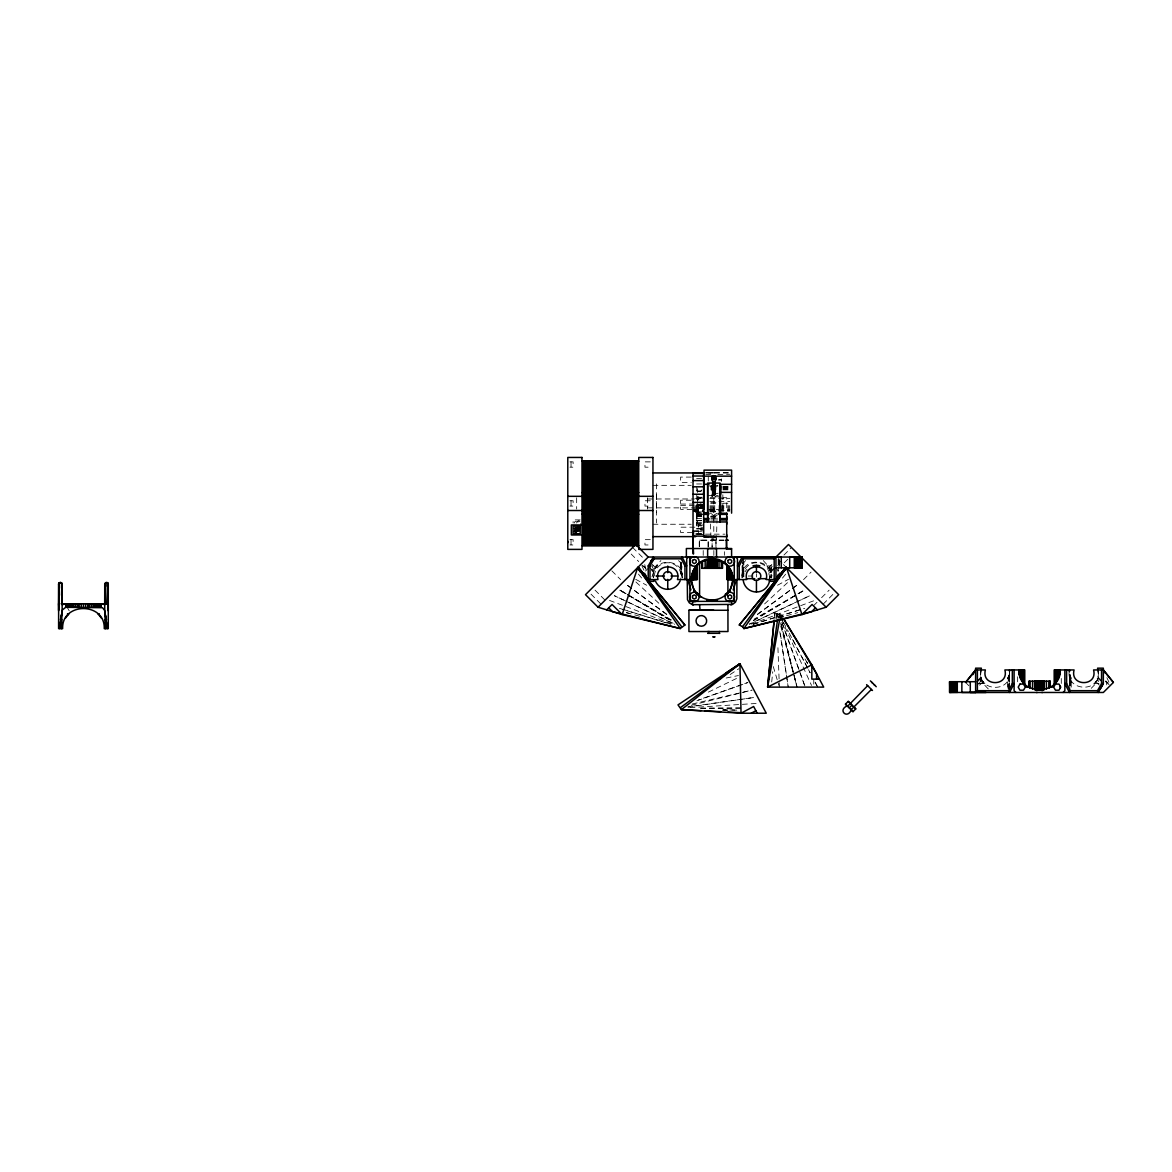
<?xml version="1.0" encoding="UTF-8"?>
<svg xmlns="http://www.w3.org/2000/svg" width="1172" height="1172" viewBox="0 0 1172 1172"><rect width="100%" height="100%" fill="white"/><g stroke="black" fill="none" stroke-linecap="round" stroke-linejoin="round"><path stroke-width="0.75" stroke-dasharray="5 3.75" d="M693.033 510.098L696.769 509.38M696.769 499.638L696.754 487.113M697.648 491.288L700.666 491.405L703.683 487.742M698.365 533.905L698.365 534.798L698.365 524.206L701.911 524.221M698.365 527.019L698.365 524.397M708.093 546.811L708.108 538.344M708.269 546.826L708.269 538.344M710.422 524.016L711.14 540.189M712.093 548.511L712.107 538.344L712.107 546.826M713.792 540.189L713.792 515.167L710.422 513.219M715.946 546.826L715.946 538.344L716.092 548.511M742.169 565.886L742.066 577.825L743.414 572.039L743.429 558.81M980.378 681.694L980.378 671.615L980.378 681.694L983.337 681.694M1008.14 689.048L1008.14 677.46L1009.473 671.878M1009.473 682.148L1009.473 671.82M1069.831 688.902L1069.567 673.021M653.361 577.796C650.65 555.865 686.968 558.033 682.104 579.569M742.066 576.023C741.349 556.334 773.769 558.326 770.795 577.796M770.737 577.43L770.795 576.023M1009.502 673.49C1010.308 692.945 978.107 691.363 980.832 672.083M1098.193 671.717C1100.918 693.648 1064.586 691.48 1069.45 669.945M775.981 619.065L776.289 613.571M776.421 617.336L776.655 613.688L776.86 619.065M774.853 613.132L774.326 618.538L774.853 613.132L780.64 613.894L782.53 616.985L780.64 613.894L780.01 617.468M771.703 681.987L772.758 671.717M651.969 576.873L655.309 566.691L660.891 560.582M712.019 490.951L713.792 489.295L715.565 490.951M742.169 576.492L742.316 565.578M580.008 521.467C572.185 523.635 584.52 515.827 580.008 526.169M712.019 496.562L713.792 495.419L715.565 496.562M777.871 571.247L779.409 564.596M1098.677 677.035L1095.805 683.598L1090.663 688.916M742.858 573.489L743.839 571.189L743.839 562.355M1007.715 687.158L1007.715 678.31L1008.696 676.024M743.414 572.039L743.839 571.189M1007.715 678.31L1008.14 677.46M656.496 494.555L656.496 512.296M769.755 570.647L772.831 565.212M978.737 684.302L981.799 678.866M655.793 568.039L656.628 566.896M1094.941 682.602L1095.776 681.474M782.471 578.089L785.723 574.09M742.521 563.776L745.612 560.582M645.479 571.072L648.849 567.702L653.786 572.639M768.319 567.966L771.952 564.333M783.98 555.03L791.496 547.5M770.385 572.639L774.091 568.933M777.578 565.446L779.834 563.19M784.229 562.809L790.499 556.539M803.538 579.613L811.068 572.082M813.441 605.836L817.968 601.324M821.601 597.676L829.131 590.146M823.11 604.195L833.146 594.16M977.477 680.566L981.184 676.874M979.602 685.181L983.235 681.547M764.583 603.932L788.229 581.986M576.683 523.078C578.47 521.042 573.02 521.042 574.793 523.078M775.058 567.438L770.033 571.409M977.8 681.122L981.535 678.09M757.639 614.436L798.147 584.286L757.346 614.289M730.156 674.545L738.726 668.787M717.176 515.182L713.792 517.394L710.422 515.182M753.552 620.618L804.197 590.205M753.362 620.369L804.182 590.19L754.211 619.065M777.519 585.238L788.522 579.29M708.371 692.125L739.005 677.255M749.523 624.251L809.823 595.713L749.348 624.017M713.792 515.167L717.176 513.233L716.444 540.189M751.53 624.134L814.657 600.43M696.959 700.768L747.897 682.514L698.424 699.918M753.42 624.324L804.768 608.312M753.288 624.163L801.311 609.337M783.76 616.516L776.714 618.45L797.839 612.604M718.231 493.178L713.792 494.335L710.833 493.558M710.833 516.222L713.792 515.475L718.231 516.588M691.216 705.31L751.999 690.118M692.271 703.991L751.985 690.103M726.186 678.017L738.448 675.541M688.023 707.17L754.036 697.472L687.935 706.892M689.986 707.639L759.09 703.288M700.695 708.327L743.737 708.064M699.596 546.577L699.596 540.189L723.915 540.189M700.636 708.152L743.707 708.005M708.269 485.911L718.011 485.882L710.481 485.897M712.517 540.189L715.081 540.189M569.973 461.871L573.123 461.871L573.123 467.188L569.973 467.188M650.284 461.871L644.966 461.871L644.966 467.188L650.284 467.188M705.764 472.653L729.878 472.653M705.764 473.005L729.878 473.005M705.764 474.426L710.921 474.426M717.821 474.426L729.878 474.264M691.26 477.092L680.624 477.092L680.624 482.41L691.26 482.41M696.593 478.41L701.911 478.41M718.583 479.363L721.425 479.363M718.583 480.139L721.425 480.139M696.593 483.977L701.911 483.977M652.951 485.34L691.216 485.34M710.921 486.19L717.821 485.984M710.921 486.468L721.263 486.468M722.978 486.468L729.878 486.468M710.921 486.834L721.263 486.834M722.978 486.834L729.878 486.834M710.921 487.274L721.263 487.274M722.978 487.274L729.878 487.274M710.921 487.801L721.263 487.801M722.978 487.801L729.878 487.801M710.921 488.416L721.263 488.416M722.978 488.416L729.878 488.416M710.921 489.09L721.263 489.09M722.978 489.09L729.878 489.09M710.921 489.852L721.263 489.852M722.978 489.852L729.878 489.852M696.593 490.951L701.911 490.951M707.58 495.434L718.231 495.434M720.531 496.767L715.565 496.767L715.565 485.721M698.365 497.25L701.911 497.25M697.472 497.719L701.501 497.778M710.276 497.719L721.263 497.719M723.08 497.719L726.743 497.719L726.743 511.49M698.365 498.1L703.683 498.1M695.377 498.32L702.629 498.32M709.866 498.32L729.848 498.32M647.618 498.979L694.571 498.979M691.26 500.224L680.624 500.224L680.624 509.38L694.806 509.38M569.973 500.766L573.123 500.766L573.123 506.084L569.973 506.084M650.284 500.766L644.966 500.766L644.966 506.084L650.284 506.084M709.866 501.601L717.118 501.601M718.919 501.601L729.79 501.601M710.862 502.744L717.938 502.744M710.657 503.228L721.132 503.228M722.875 503.228L729.848 503.228M680.624 504.063L694.806 504.063M698.365 504.37L701.911 504.37M700.841 504.707L703.683 504.707M700.841 504.883L703.683 504.883M700.841 505.103L703.683 505.103M680.624 505.528L694.806 505.528M698.365 505.689L701.911 505.689M695.362 505.879L702.614 505.879M709.866 505.879L717.103 505.879M718.919 505.879L729.79 505.879M700.841 506.319L703.683 506.319M693.56 506.89L702.614 506.89M709.866 506.89L717.103 506.89M718.919 506.89L729.79 506.89M698.365 507.08L703.683 507.11M698.365 507.652L703.683 507.652M647.618 507.857L702.629 507.886M709.866 507.886L717.103 507.886M718.919 507.886L729.79 507.886M698.365 508.428L703.683 508.428M698.365 508.575L701.911 508.575M693.575 508.882L703.683 508.736M709.88 508.882L717.118 508.882M718.919 508.882L729.79 508.882M707.58 509.586L718.231 509.586M693.56 509.849L702.614 509.849M709.866 509.849L730.024 509.688M693.59 510.303L702.629 510.303M709.88 510.303L717.118 510.303M718.919 510.303L729.79 510.303M693.59 510.743L702.629 510.743M709.88 510.743L717.118 510.743M718.919 510.743L729.79 510.743M693.59 511.109L702.643 511.109M709.88 511.109L729.848 511.109M693.59 511.388L702.643 511.563M709.88 511.388L717.118 511.563M710.657 511.622L717.645 511.622M697.472 511.871L701.911 511.988M710.276 511.871L717.601 511.871M695.245 512.252L701.999 512.252M696.593 513.292L702.175 513.219M702.175 514.142L697.648 514.142L703.683 514.303M696.593 514.684L701.911 514.684M696.593 514.977L701.911 514.977M696.593 515.343L701.911 515.343M696.593 516.427L702.175 516.442M701.501 516.588L698.365 516.588L698.365 503.037M696.593 518.449L703.683 518.258M710.935 518.551L718.187 518.551M580.213 519.914L573.123 519.914L573.123 523.049M710.774 519.987L717.85 519.987M696.593 520.573L701.911 520.573M696.593 520.734L701.911 520.734M696.593 522.785L701.911 522.785M696.593 523.225L701.911 523.225M652.951 524.25L691.216 524.25M698.365 525.071L703.683 525.071M696.593 525.862L701.911 525.862M694.806 527.195L680.624 527.195L680.624 532.498L694.806 532.498M703.683 527.84L700.841 527.84L700.841 531.854L703.683 531.854M700.841 528.235L703.683 528.235M696.593 528.572L701.911 528.572M696.593 528.997L701.911 528.997M700.841 529.451L703.683 529.451M700.841 530.242L703.683 530.242M693.033 530.755L698.365 530.755M696.593 531.312L701.911 531.312M693.033 531.414L698.365 531.414M696.593 533.568L701.911 533.568M695.26 534.022L701.999 534.022M698.365 534.168L701.911 534.168M705.456 534.168L724.941 534.168M696.593 534.388L701.911 534.388M698.365 534.622L703.683 534.622M569.973 539.647L573.123 539.647L573.123 544.965L569.973 544.965M650.284 539.647L644.966 539.647L644.966 544.965L650.284 544.965M724.076 540.189L699.245 540.189L699.245 546.855M648.219 565.915L657.521 565.915M766.635 565.915L774.399 565.915M753.113 576.023L743.121 576.023A13.302 13.302 0 0 1 759.031 562.97A13.302 13.302 0 0 1 768.729 581.107M1094.033 683.598L1101.783 683.598M712.107 485.897L715.946 485.911M710.774 516.456L717.85 516.456M710.774 517.262L717.85 517.262M701.559 540.189L699.596 540.189M723.036 709.763L737.657 710.173L723.021 709.69M722.421 710.261L729.614 710.554M626.331 612.604L642.212 616.941M626.302 612.648L629.833 613.615M622.859 609.337L670.867 624.163M619.387 608.312L670.75 624.324M609.513 600.43L672.64 624.134M673.182 623.255L614.362 595.698L674.647 624.251M635.649 579.29L646.651 585.238M670.794 620.369L619.973 590.19L671.512 619.973M619.973 590.19L670.823 620.325M619.973 590.205L670.604 620.618M666.824 614.289L626.038 584.271L666.516 614.436M1097.417 678.09L1101.153 681.122M649.171 567.38L654.137 571.409M635.927 581.986L659.587 603.932M1105.855 680.932L1108.111 683.188M1105.577 681.196L1110.089 685.708M1097.768 676.874L1101.475 680.566M1095.717 681.547L1099.351 685.181M965.582 682.441L968.863 685.708M778.457 559.542L782.222 563.307M783.467 564.567L785.987 567.072M775.322 567.702L778.691 571.072M699.069 499.873L698.19 499.58M652.218 564.333L655.837 567.966M632.66 547.5L642.696 557.535M643.721 566.047L645.977 568.303M631.166 554.034L638.681 561.549M642.329 565.197L645.713 568.581M611.843 570.837L620.618 579.613M595.039 590.146L605.074 600.181M591.025 594.16L601.06 604.195M988.289 688.916L983.147 683.598L980.026 676.156M763.265 560.582L768.861 566.691L772.07 575.994M678.559 560.582L681.635 563.776M638.432 574.09L641.699 578.089M983.176 681.474L984.026 682.602M767.543 566.896L768.378 568.039M781.387 617.161L779.57 614.055L781.328 617.234M67.463 607.799L69.251 610.876M781.197 617.263L779.38 614.084L781.05 617.263M1097.153 678.866L1098.677 681.577M652.115 566.559L654.416 570.647M778.823 614.172L805.237 687.114L779.146 614.113L782.5 620.471M783.336 622.054L788.36 631.576M789.21 633.158L791.715 637.92M792.55 639.516L807.654 668.069M808.49 669.666L810.16 672.831L792.712 639.487M1106.881 677.665L1109.005 682.294M641.846 565.666L643.97 570.295M779.146 614.113L780.655 617.439M781.402 619.094L811.537 685.459M682.104 577.825L680.331 571.189L680.331 562.355M773.271 666.575L778.882 685.4M681.298 573.489L681.723 574.969L681.738 565.988L681.723 574.969L681.665 565.886M778.442 617.439L777.505 613.952L778.032 617.527M780.757 626.156L797.033 687.114L780.992 622.845M781.05 624.647L797.033 687.114M780.655 622.903L796.579 685.386M1106.031 681.591L1106.808 684.917M644.761 564.596L645.918 569.592M777.065 613.82L777.607 617.395M779.79 631.693L788.214 687.114L780.127 631.796M1098.12 672.083L1098.193 673.49M653.361 576.023L653.434 577.43M777.93 647.72L779.395 687.114M1069.831 685.312L1069.831 674.545L1070.373 685.298M1009.488 671.673L1009.488 682.045M779.146 566.017L779.146 558.839L779.146 567.805M697.648 511.519L697.648 518.258L697.648 504.766M696.769 506.553L696.769 509.908M696.769 514.977L696.769 525.173L696.769 503.389M1071.237 687.158L1071.237 678.31L1069.846 674.545L1070.007 685.517M1070.9 677.65L1070.9 685.796M1070.607 676.947L1070.607 685.547M1070.168 675.702L1070.168 685.693M1061.29 678.471L1061.29 683.598M1017.662 676.771L1017.662 681.899M1009.385 688.931L1009.385 673.021L1009.253 685.62M1009.048 674.75L1009.048 688.931M1008.799 675.643L1008.799 689.019M1008.491 676.537L1008.491 685.386M980.759 671.717L980.759 673.49M813.764 679.13L813.764 685.517M779.028 558.839L779.028 567.805M778.706 558.839L778.706 567.805M778.208 558.839L778.208 567.805M756.438 573.694L756.438 577.02M743.063 562.355L743.063 572.962M742.755 558.81L742.755 573.855M742.506 565.9L742.506 574.749M724.369 551.719L724.369 555.264M722.846 494.745L722.846 511.021M721.425 478.865L721.425 481.37M715.33 481.194L715.506 496.254M715.052 481.326L715.052 495.741M714.686 481.428L714.686 495.566M714.261 481.487L714.261 495.463M713.851 550.503L713.851 555.411M713.792 481.516L713.792 515.475M713.338 481.487L713.338 495.463M712.913 481.428L712.913 495.566M712.547 481.326L712.547 495.741M712.254 481.194L712.254 495.976M712.078 485.428L712.019 496.767M708.269 476.096L708.269 481.018M703.215 550.503L703.215 555.411M700.841 502.48L700.841 508.736M699.069 504.341L698.19 507.857L698.19 503.418M698.365 496.606L698.365 499.858M697.648 498.027L697.648 501.279M697.472 488.68L697.472 492.533M697.472 496.327L697.472 501.177M697.472 503.33L697.472 524.25M681.386 565.475L681.547 574.353M681.196 562.413L681.196 573.196M680.947 562.252L680.947 572.551M680.654 562.077L680.654 571.863M656.496 483.904L656.496 522.932M647.618 497.778L647.618 509.073M576.668 497.778L576.668 509.073M571.028 461.871L571.028 467.188M571.028 500.766L571.028 506.084M571.028 539.647L571.028 544.965M654.445 576.023A13.302 13.302 0 0 1 670.34 562.97A13.302 13.302 0 0 1 680.038 581.107M743.238 576.946A13.302 13.302 0 0 1 744.147 573.591M744.909 572.039A13.302 13.302 0 0 1 747.018 569.27M768.729 573.591A13.302 13.302 0 0 1 769.74 578.675M708.269 472.829L715.946 472.829L708.269 472.887M771.191 567.805L771.191 577.884L771.191 567.805L768.217 567.805L771.191 567.805M981.447 677.885L977.785 681.064L981.447 677.885M984.919 683.598L977.17 683.598L984.919 683.598M654.064 571.628L651.588 569.533L654.064 571.628M807.508 663.308L804.783 658.532L807.552 663.293M817.704 687.114L814.35 680.771L817.704 687.114"/><path stroke-width="1.5" d="M693.033 543.911L693.575 531.312M693.033 553.843L693.033 531.282M693.575 553.843L693.033 543.193M693.868 579.569L693.868 570.061C702.673 551.587 733.555 559.103 732.866 579.569M703.683 514.142L703.683 511.519M703.683 494.438L703.683 481.853M703.683 481.003L703.683 472.946L652.951 472.946M710.54 568.303L710.54 559.366M714.114 568.303L713.631 559.366L713.631 568.303M716.781 568.303L716.502 559.777L716.502 568.303M726.391 548.525L726.713 534.798M726.713 524.221L726.713 516.471M726.713 514.142L726.713 513.233L718.773 513.219M732.485 579.569L732.002 574.06L732.002 579.569M794.264 567.805L794.264 557.037M795.099 567.805L795.099 557.037M795.92 567.805L795.92 557.037M796.711 567.805L796.711 557.037M797.473 567.805L797.473 557.037M798.191 567.805L798.191 557.037M798.865 567.805L798.865 557.037M799.494 567.805L799.494 557.037M800.066 557.037L800.066 567.805L802.014 567.805L775.117 567.805M800.564 567.805L800.564 557.037M801.003 567.805L801.003 557.037M801.355 567.805L801.355 557.037M801.648 567.805L801.648 557.037M801.853 567.805L801.853 557.037L802.014 567.805M949.584 681.694L949.716 692.462L949.584 681.694L975.617 681.694M949.584 692.462L949.921 681.694M950.199 692.462L950.199 681.694M950.565 692.462L950.565 681.694M950.99 692.462L950.99 681.694M951.503 692.462L951.503 681.694M952.06 692.462L952.06 681.694M952.689 692.462L952.689 681.694M953.363 692.462L953.363 681.694M954.081 692.462L954.096 681.694M954.858 692.462L954.858 681.694M955.649 692.462L955.649 681.694M956.469 692.462L956.469 681.694M957.29 692.462L957.304 681.694M1060.264 669.945C1061.173 696.139 1017.56 696.08 1019.069 669.945M1035.052 681.196L1035.052 689.722L1034.788 681.196M1037.44 690.118L1037.44 681.196M1041.014 681.196L1040.516 690.176L1040.516 681.196M949.921 692.462L1103.335 692.476L1113.4 682.412L1103.335 669.945L1093.579 669.945C1097.93 686.821 1069.728 686.821 1074.065 669.945L1054.17 669.945L1054.185 684.126L1057.686 679.438L1057.686 669.945M58.6 610.876L58.659 583.803L60.373 582.484L62.145 584.257L62.145 610.876L59.494 628.617L62.35 609.997L65.691 607.33L102.477 607.697L104.645 610.422L107.385 628.617L104.718 610.876L104.718 584.257L106.96 582.543L108.278 584.257L108.278 628.617L104.249 628.617C105.26 601.881 61.618 601.881 62.629 628.617L58.6 628.617L58.659 583.803M104.791 583.803L104.718 603.77L104.909 588.476M694.747 579.569L694.762 568.537L697.369 565.387L697.384 579.569L677.489 579.569C681.84 562.692 653.624 562.692 657.975 579.569L648.219 579.569L638.183 567.072L645.977 576.8M1056.792 680.976L1056.822 669.945M1009.502 669.945L1009.517 671.483M720.531 494.657L720.546 493.06M108.278 610.876L108.205 583.803M1069.435 671.483L1069.45 669.945L1069.45 671.673M58.659 609.953L58.834 583.378L59.157 593.574M61.53 588.197L61.633 583.011M107.238 586.234L107.385 582.733L107.385 603.77L107.751 583.011M61.53 595.273L61.911 583.378L62.145 603.77L62.087 583.803M107.385 603.77L108.029 583.378L108.205 609.953M691.29 579.569L692.169 574.06L694.776 568.537M774.15 620.34L767.631 687.114L823.696 687.114L811.83 664.846L783.482 618.523M774.135 620.325L767.631 687.114L811.83 664.846L811.83 679.13L819.433 679.13M108.029 609.03L108.278 603.77L61.266 603.77M777.607 619.563L767.631 687.114L779.688 619.241M567.849 541.42L567.849 542.665M712.019 476.696C713.689 473.708 717.865 477.429 715.565 480.315M715.565 478.865L713.792 479.949L712.019 478.865M981.037 670.692L981.374 668.172L975.617 668.172L975.617 692.462L970.284 692.462L970.284 681.694M101.173 607.33L101.173 603.77L108.278 603.77L107.736 608.151M733.189 589.882L736.382 580.096M58.849 609.03L58.6 603.77L59.494 603.77M730.112 590.512L732.896 580.096L736.924 580.096L736.851 598.76L735.459 602.159L732.544 604.4L692.505 604.693L689.326 602.862L687.495 599.668L687.246 580.096L691.275 580.096L694.058 590.512L700.241 597.017M728.75 567.688L726.801 565.387L726.787 579.569L746.681 579.569C742.33 562.692 770.531 562.692 766.195 579.569L775.952 579.569L778.076 574.939M692.769 579.569L692.857 572.141L693.868 570.061M1057.686 679.438L1058.712 677.372L1058.712 669.945M681.254 558.81L682.104 557.037L686.719 565.915L684.946 565.915L681.254 558.81L654.079 558.81L651.28 560.582L654.079 558.81L653.331 557.037L648.219 565.915L648.219 581.341L653.976 581.341L653.976 580.184M1070.314 690.689L1069.45 692.476L1064.85 683.598L1066.623 683.598L1070.314 690.689L1097.475 690.689L1101.563 683.584L1101.563 669.945M739.224 565.915L742.916 558.81L742.066 557.037L737.452 565.915L739.224 565.915L739.224 579.569M1012.33 683.598L1014.102 683.598L1009.502 692.476L1008.638 690.689L1012.33 683.598L1012.33 669.945M784.83 570.486L786.485 567.57L801.985 614.582L826.128 607.213L838.669 594.673L788.492 544.497L774.179 558.81L742.916 558.81M649.991 579.569L649.991 565.915L654.079 558.81M1100.274 688.916L1103.335 683.598L1103.335 668.172L1097.578 668.172L1097.915 670.692M826.128 607.213L785.987 567.072L775.952 579.569L779.644 573.24M972.848 674.676L975.617 669.945L985.374 669.945C981.023 686.821 1009.224 686.821 1004.887 669.945L1024.768 669.945L1024.768 684.126L1022.804 681.826M648.219 580.272L684.902 624.998L680.273 628.558L622.171 614.582L598.042 607.213L585.502 594.673L635.678 544.497L648.219 557.037L793.415 557.037M1055.562 682.617L1056.148 681.826L1054.185 684.126M817.455 609.85L812.079 604.488L801.985 614.582L743.898 628.558L742.55 626.712L786.485 567.57L775.952 580.272M726.801 594.819L728.149 593.047M65.412 618.201L68.723 613.894M775.952 579.569L785.987 567.072M742.55 626.712L739.268 624.998L774.795 581.678M739.268 624.998L786.485 567.57L743.898 628.558L811.683 611.623L815.448 607.843M851.37 709.529C847.503 720.15 836.998 709.661 847.605 705.764M867.661 685.693L847.605 706.277M871.426 689.444L851.121 709.778M598.042 607.213L648.219 557.037M606.715 609.85L612.077 604.488L622.171 614.582L637.685 567.57L646.109 577.737M688.491 557.037L686.719 558.81L686.719 579.569M848.235 701.383L855.765 708.899L852.996 711.668L845.466 704.138L848.235 701.383L850.667 703.815M849.231 707.903L852 705.148M1063.077 692.476L1064.85 690.689L1064.85 669.945M975.617 692.462L977.389 690.689L1008.638 690.689M737.496 666.048L739.928 663.748L766.268 713.221L741.041 713.221L681.401 709.646L678.002 704.885L739.928 663.748L741.041 713.221L753.64 706.511L757.215 713.221M726.142 672.816L739.928 663.748L681.401 709.646L701.076 710.657M680.639 707.492L739.928 663.748M725.219 594.307L729.834 591.655M751.164 713.221L755.881 710.715M62.145 604.723L65.691 603.77L65.691 607.33M707.17 568.303L707.654 559.777L707.654 568.303M1044.399 681.196L1043.9 689.722L1043.9 681.196M63.918 604.019L64.768 603.844L61.691 603.814M730.742 604.869L731.665 604.693L731.592 600.914L728.046 600.914M717.469 600.196L706.701 600.196M727.915 610.26L688.931 610.26L688.931 631.547L727.973 631.532L727.915 604.928M108.278 603.77L102.096 603.844L104.718 604.723M704.035 476.169L712.254 476.154L712.254 479.758M726.391 540.189L726.713 548.525M708.943 557.037L709.866 557.037M713.748 610.26L688.946 610.246M707.771 631.547L709.382 631.547M719.769 631.547L719.154 631.547M1042.611 692.476L1041.688 692.476M581.986 461.211L638.755 461.211M693.033 473.415L703.683 473.415M693.033 476.022L703.683 476.022M693.033 480.579L703.683 480.579M704.035 484.314L708.987 484.314M720.546 513.146L720.531 484.314L731.592 484.314M693.033 486.805L703.683 486.805M581.986 492.577L638.755 492.577M731.592 492.372L720.546 492.372L720.531 484.314M693.033 494.247L703.683 494.247M567.79 496.327L581.986 496.327M638.755 496.327L652.951 496.327M693.033 502.392L703.683 502.392M567.79 510.509L581.986 510.509M638.755 510.509L652.951 510.509M581.986 514.274L638.755 514.274M703.683 514.391L708.738 514.391M718.773 514.391L726.713 514.391M703.683 518.551L709.119 518.551M720.004 518.551L726.713 518.551L726.713 519.987L719.623 519.987M703.683 519.987L709.001 519.987M703.683 521.95L726.713 521.95L726.713 536.644M581.986 524.939L571.35 524.939L571.35 534.974L581.986 534.974M652.951 536.63L693.033 536.63L693.033 472.946M693.575 536.014L726.728 536.659M581.986 545.625L634.316 545.625L634.316 461.211M638.755 545.625L636.088 545.625L636.088 461.211M726.142 548.174L727.46 548.159M726.274 548.877L731.592 548.877M781.27 567.805L781.27 557.037L735.679 557.037L737.452 558.81L737.452 579.569M802.014 557.037L789.694 557.037L789.694 567.805L788.653 567.805M794.352 557.037L801.97 557.037M648.219 565.915L649.991 565.915M656.1 576.023L664.421 576.023M671.073 576.023L677.724 576.023M746.447 578.675L754.768 578.675M758.094 578.675L766.415 578.675M696.124 600.914L692.564 600.914L692.564 604.693L693.414 604.869M68.723 613.952L67.463 613.952L68.049 614.773M98.155 613.894L99.4 613.952M61.808 619.812L60.373 619.812L61.808 613.688L61.808 628.617M105.07 619.812L106.491 619.812L105.07 613.688L105.07 628.617M708.401 633.32C704.035 633.32 723.813 633.32 719.154 633.32M713.499 636.865C710.862 636.865 716.766 636.865 714.041 636.865M1050.127 687.144L1050.127 681.196L1028.826 681.196L1028.884 687.144M1101.563 683.584L1103.335 683.598L1098.223 692.476L1097.475 690.689M1025.808 687.144L1030.144 687.144M1049.277 687.144L1052.661 687.144M986.048 692.476L961.86 692.462L961.86 681.694M1037.264 692.476L1036.341 692.476M731.592 476.169L715.33 476.154L715.506 480.022M708.108 536.644L716.107 536.659L703.683 536.644L703.683 472.946M708.093 548.496L716.092 548.511M708.108 536.644L703.683 536.63L706.994 536.659M700.065 610.26L699.581 604.928M693.575 536.644L695.714 536.659M704.65 710.833L720.751 711.668M727.915 712.034L740.44 712.679M716.781 559.85L717 568.303M1034.773 689.663L1034.554 681.196M694.351 591.655L698.966 594.321M1015.89 692.476L1014.102 690.689L1014.102 669.945M870.371 680.873L876.246 686.733M871.807 682.294L872.554 683.056M874.063 684.551L874.81 685.312M866.606 684.638L872.481 690.498M853.333 706.467L855.765 708.899M845.466 704.138L847.913 706.57M850.564 709.236L852.996 711.668M608.722 607.843L612.487 611.623L680.273 628.558L637.685 567.57L640.161 571.936M1024.768 684.126L1023.639 682.88L1023.639 669.945M726.787 565.387L727.929 566.633L727.929 579.569M684.902 624.998L637.685 567.57L681.621 626.712M1113.371 682.441L1103.335 669.945L1105.181 673.094M98.155 613.952L101.466 618.201M694.058 590.512L697.369 594.819M1022.174 680.976L1023.39 682.617M783.409 618.494L816.591 673.797L816.591 679.13M644.527 573.24L646.373 576.404M1020.255 677.372L1021.266 679.438L1021.266 669.945M731.313 572.141L730.303 570.075L730.303 579.569M1018.688 669.945L1019.845 676.244L1019.845 669.945M687.788 580.096L690.967 589.882M58.6 603.77L59.23 606.144M1018.761 671.453L1019.069 673.475M732.485 576.038L732.69 579.569M59.113 583.011L59.186 586.469M1059.884 669.945L1059.884 673.475M1057.261 669.945L1057.291 680.097M694.278 569.416L694.293 579.569M691.67 576.038L691.67 579.569M1044.164 681.196L1044.179 689.663M707.375 559.85L707.39 568.303M703.683 491.742L703.683 501.865M1098.193 669.945L1098.193 671.717M1066.623 669.945L1066.623 683.598M1060.089 669.945L1060.089 672.142M1060.264 686.279L1060.264 688.023M1059.649 669.945L1059.649 674.413M1059.385 669.945L1059.4 675.453M1059.107 669.945L1059.107 676.259M1058.448 669.945L1058.448 677.899M1058.082 669.945L1058.082 678.676M1057.818 669.945L1057.818 679.218M1056.338 669.945L1056.338 681.562M1055.84 669.945L1055.84 682.236M1055.313 669.945L1055.313 682.88M1054.756 669.945L1054.756 683.496M1050.068 681.196L1049.863 687.422M1049.716 681.196L1049.716 687.51M1049.541 681.196L1049.541 687.612M1049.057 681.196L1049.057 687.876M1046.391 681.196L1046.391 689.019M1043.593 681.196L1043.593 689.81M1043.241 681.196L1043.241 689.869M1042.846 681.196L1042.846 689.927M1042.435 681.196L1042.435 689.986M1041.981 681.196L1041.512 690.118L1041.512 681.196M1041.263 681.196L1041.263 690.132M1039.476 681.196L1039.476 690.22M1038.436 681.196L1038.436 690.176M1037.938 681.196L1037.938 690.147M1037.689 681.196L1037.689 690.132M1036.971 681.196L1036.971 690.044M1036.517 681.196L1036.517 689.986M1036.107 681.196L1036.107 689.927M1035.711 681.196L1035.711 689.869M1035.359 681.196L1035.359 689.81M1032.561 681.196L1032.561 689.019M1029.895 681.196L1029.895 687.876M1029.412 687.612L1029.412 681.196L1029.236 687.51M1024.182 669.945L1024.182 683.481M1023.112 669.945L1023.112 682.221M1022.599 669.945L1022.599 681.547M1022.131 669.945L1022.131 680.888M1021.676 669.945L1021.676 680.141M1020.871 669.945L1020.871 678.661M1020.504 669.945L1020.504 677.899M1020.153 669.945L1020.153 677.123M1019.552 669.945L1019.552 675.453M1019.303 669.945L1019.303 674.413M1018.864 669.945L1018.864 672.127M980.759 669.945L980.759 671.717M977.389 669.945L977.389 690.689M775.952 557.052L775.952 581.341L770.18 581.341L770.18 580.184M774.179 558.81L774.179 579.569M756.438 565.373L756.438 572.024M756.438 580.345L756.438 591.992M734.258 557.037L734.258 601.383L689.912 601.383L689.912 557.037M732.266 575.1L732.266 579.569M731.709 573.269L731.709 579.569M731.592 513.146L731.592 470.133L704.035 470.133L704.035 509.586M731.592 557.037L731.592 548.525L686.367 548.525L686.367 557.037M731.401 572.39L731.401 579.569M731.064 571.614L731.064 579.569M730.698 570.837L730.698 579.569M729.878 569.372L729.878 579.569M729.423 579.569L728.955 567.966L728.955 579.569M728.457 567.277L728.457 579.569M727.915 580.096L727.915 592.519M727.373 566.017L727.373 579.569M726.713 513.219L726.713 518.551M722.421 562.062L722.479 568.303L701.691 568.303L701.838 562.003M722.318 562.003L722.318 568.303M721.952 561.784L722.142 568.303M721.659 561.637L721.659 568.303M721.381 561.505L721.381 568.303M720.004 521.98L720.004 483.054L707.58 483.054L707.58 521.98M719.828 485.867L719.828 519.167M718.993 560.494L718.993 568.303M716.517 548.525L716.517 557.037M716.195 559.703L716.195 568.303M715.843 559.645L715.843 568.303M715.462 559.586L715.462 568.303M715.052 475.935L715.052 479.538M715.037 559.527L715.037 568.303M714.686 475.759L714.686 479.363M714.598 559.454L714.598 568.303M714.261 475.656L714.261 479.245M713.88 559.381L713.88 568.303M713.792 475.612L713.792 479.216M713.338 475.656L713.338 479.245M712.913 475.759L712.913 479.363M713.118 559.337L713.118 568.303M712.547 475.935L712.547 479.538M712.078 476.418L712.019 480.315M712.078 557.037L712.078 558.458M712.078 559.293L712.078 568.303M712.078 599.961L712.078 601.383M711.038 559.337L711.038 568.303M710.291 559.381L710.291 568.303M710.042 559.381L710.042 568.303M709.573 559.454L709.573 568.303M709.133 559.527L709.133 568.303M708.708 559.586L708.708 568.303M708.313 559.645L708.313 568.303M707.756 485.882L707.756 519.137M707.976 559.703L707.976 568.303M707.654 548.525L707.654 557.037M705.163 560.494L705.163 568.303M702.511 561.637L702.511 568.303M702.204 561.784L702.204 568.303M702.028 561.886L702.028 568.303M699.581 562.355L699.581 596.065M696.798 566.017L696.798 579.569M696.256 566.618L696.256 579.569M695.714 567.277L695.714 579.569M695.216 567.951L695.216 579.569M693.736 570.281L693.736 579.569M693.472 570.823L693.472 579.569M693.106 571.599L693.106 579.569M692.447 573.255L692.447 579.569M692.169 574.06L692.169 579.569M691.905 575.086L691.905 579.569M691.48 577.371L691.48 579.569M684.946 565.915L684.946 579.569M667.747 566.047L667.747 572.698M667.747 579.349L667.747 589.326M637.861 461.211L637.861 545.625M636.982 461.211L636.982 545.625M635.209 461.211L635.209 545.625M633.437 461.211L633.437 545.625M632.543 461.211L632.543 545.625M631.664 461.211L631.664 545.625M630.77 461.211L630.77 545.625M629.891 461.211L629.891 545.625M628.998 461.211L628.998 545.625M628.104 461.211L628.104 545.625M627.225 461.211L627.225 545.625M626.331 461.211L626.331 545.625M625.452 461.211L625.452 545.625M624.559 461.211L624.559 545.625M623.68 461.211L623.68 545.625M622.786 461.211L622.786 545.625M621.907 461.211L621.907 545.625M621.014 461.211L621.014 545.625M620.135 461.211L620.135 545.625M619.241 461.211L619.241 545.625M618.347 461.211L618.347 545.625M617.468 461.211L617.468 545.625M616.575 461.211L616.575 545.625M615.696 461.211L615.696 545.625M614.802 461.211L614.802 545.625M613.923 461.211L613.923 545.625M613.029 461.211L613.029 545.625M612.15 461.211L612.15 545.625M611.257 461.211L611.257 545.625M610.378 461.211L610.378 545.625M609.484 461.211L609.484 545.625M608.59 461.211L608.59 545.625M607.711 461.211L607.711 545.625M606.818 461.211L606.818 545.625M605.939 461.211L605.939 545.625M605.045 461.211L605.045 545.625M604.166 461.211L604.166 545.625M603.272 461.211L603.272 545.625M602.393 461.211L602.393 545.625M601.5 461.211L601.5 545.625M600.621 461.211L600.621 545.625M599.727 461.211L599.727 545.625M598.833 461.211L598.833 545.625M597.954 461.211L597.954 545.625M597.061 461.211L597.061 545.625M596.182 461.211L596.182 545.625M595.288 461.211L595.288 545.625M594.409 461.211L594.409 545.625M593.515 461.211L593.515 545.625M592.636 461.211L592.636 545.625M591.743 461.211L591.743 545.625M590.864 461.211L590.864 545.625M589.97 461.211L589.97 545.625M589.077 461.211L589.077 545.625M588.197 461.211L588.197 545.625M587.304 461.211L587.304 545.625M586.425 461.211L586.425 545.625M585.531 461.211L585.531 545.625M584.652 461.211L584.652 545.625M583.759 461.211L583.759 545.625M582.88 461.211L582.88 545.625M105.7 619.812L105.7 628.617M100.631 603.77L100.631 607.33M99.898 603.77L99.898 607.33M98.961 603.77L98.961 607.33M98.155 603.77L98.155 607.33M97.833 603.77L97.833 607.33M96.514 603.77L96.514 607.33M95.049 603.77L95.049 607.33M93.848 603.77L93.848 607.33M93.408 603.77L93.408 607.33M91.636 603.77L91.636 607.33M89.731 603.77L89.731 607.33M88.823 603.77L88.823 607.33M87.724 603.77L87.724 607.33M85.615 603.77L85.615 607.33M83.432 603.77L83.432 607.33M81.249 603.77L81.249 607.33M79.154 603.77L79.154 607.33M78.055 603.77L78.055 607.33M77.132 603.77L77.132 607.33M75.242 603.77L75.242 607.33M73.455 603.77L73.455 607.33M73.03 603.77L73.03 607.33M71.829 603.77L71.829 607.33M70.349 603.77L70.349 607.33M69.045 603.77L69.045 607.33M68.723 603.77L68.723 607.33M67.917 603.77L67.917 607.33M66.98 603.77L66.98 607.33M66.233 603.77L66.233 607.33M61.164 619.812L61.164 628.617M680.038 581.107A13.302 13.302 0 0 1 655.456 581.107M769.623 580.404A13.302 13.302 0 0 1 743.238 580.404M752.981 565.827A13.302 13.302 0 0 1 759.881 565.827M104.718 584.257A1.773 1.773 0 0 1 106.491 582.484A1.773 1.773 0 0 1 108.278 584.257M58.6 584.257A1.773 1.773 0 0 1 60.373 582.484A1.773 1.773 0 0 1 62.145 584.257M692.491 595.889L692.505 598.013L694.337 599.082L696.183 598.013L696.183 595.889L694.337 594.819L692.505 595.889M692.491 560.406L692.505 562.531L694.337 563.6L696.183 562.531L696.183 560.406L694.337 559.337L692.505 560.406M727.973 595.889L727.973 598.013L729.819 599.082L731.665 598.013L731.665 595.889L729.819 594.819L727.973 595.889M727.973 560.406L727.973 562.531L729.819 563.6L731.665 562.531L731.665 560.406L729.819 559.337L727.973 560.406M574.456 528.44C576.272 532.161 578.265 525.73 574.456 528.44M574.881 528.513L576.624 528.675L574.881 528.513M574.427 531.341C576.258 535.077 578.236 528.645 574.427 531.341M574.866 531.429L576.609 531.59L574.866 531.429M577.093 530.081C578.924 533.802 580.902 527.371 577.093 530.081M577.386 527.488C579.217 531.224 581.195 524.792 577.386 527.488M577.811 527.576L579.554 527.737L577.811 527.576M577.532 530.154L579.276 530.315L577.532 530.154M1019.962 684.082L1018.19 687.144L1019.962 690.22L1023.508 690.22L1025.28 687.144L1023.508 684.082L1019.962 684.082M1055.445 684.082L1053.672 687.144L1055.445 690.22L1058.99 690.22L1060.763 687.144L1058.99 684.082L1055.445 684.082M695.992 566.896L695.406 567.688L695.992 566.896M975.617 669.945L965.582 682.441L975.617 669.945M727.973 540.189L726.142 540.189L727.973 540.189M581.986 457.446L567.79 457.446L567.79 549.39L581.986 549.39L581.986 457.446M652.951 457.446L638.755 457.446L638.755 549.39L652.951 549.39L652.951 457.446M708.738 513.219L703.683 513.219L708.738 513.219M580.213 526.184L573.123 526.184L573.123 533.714L580.213 533.714L580.213 526.184M691.949 565.622A4.791 4.791 0 0 0 699.127 561.476A4.791 4.791 0 0 0 691.949 557.33A4.791 4.791 0 0 0 691.949 565.622M727.416 565.622A4.791 4.791 0 0 0 734.61 561.476A4.791 4.791 0 0 0 727.431 557.315A4.791 4.791 0 0 0 727.416 565.622M691.949 601.104A4.791 4.791 0 0 0 699.127 596.958A4.791 4.791 0 0 0 691.949 592.798A4.791 4.791 0 0 0 691.949 601.104M701.706 597.193A20.759 20.759 0 0 0 732.837 579.217A20.759 20.759 0 0 0 701.706 561.242A20.759 20.759 0 0 0 701.706 597.193M727.416 601.104A4.791 4.791 0 0 0 734.61 596.958A4.791 4.791 0 0 0 727.431 592.798A4.791 4.791 0 0 0 727.416 601.104M754.211 579.862A4.439 4.439 0 0 0 760.862 576.023A4.439 4.439 0 0 0 754.211 572.185A4.439 4.439 0 0 0 754.211 579.862M665.535 579.862A4.439 4.439 0 0 0 672.186 576.023A4.439 4.439 0 0 0 665.535 572.185A4.439 4.439 0 0 0 665.535 579.862M697.589 624.661A5.318 5.318 0 0 0 706.496 622.273A5.318 5.318 0 0 0 699.977 615.754A5.318 5.318 0 0 0 697.589 624.661"/></g></svg>
